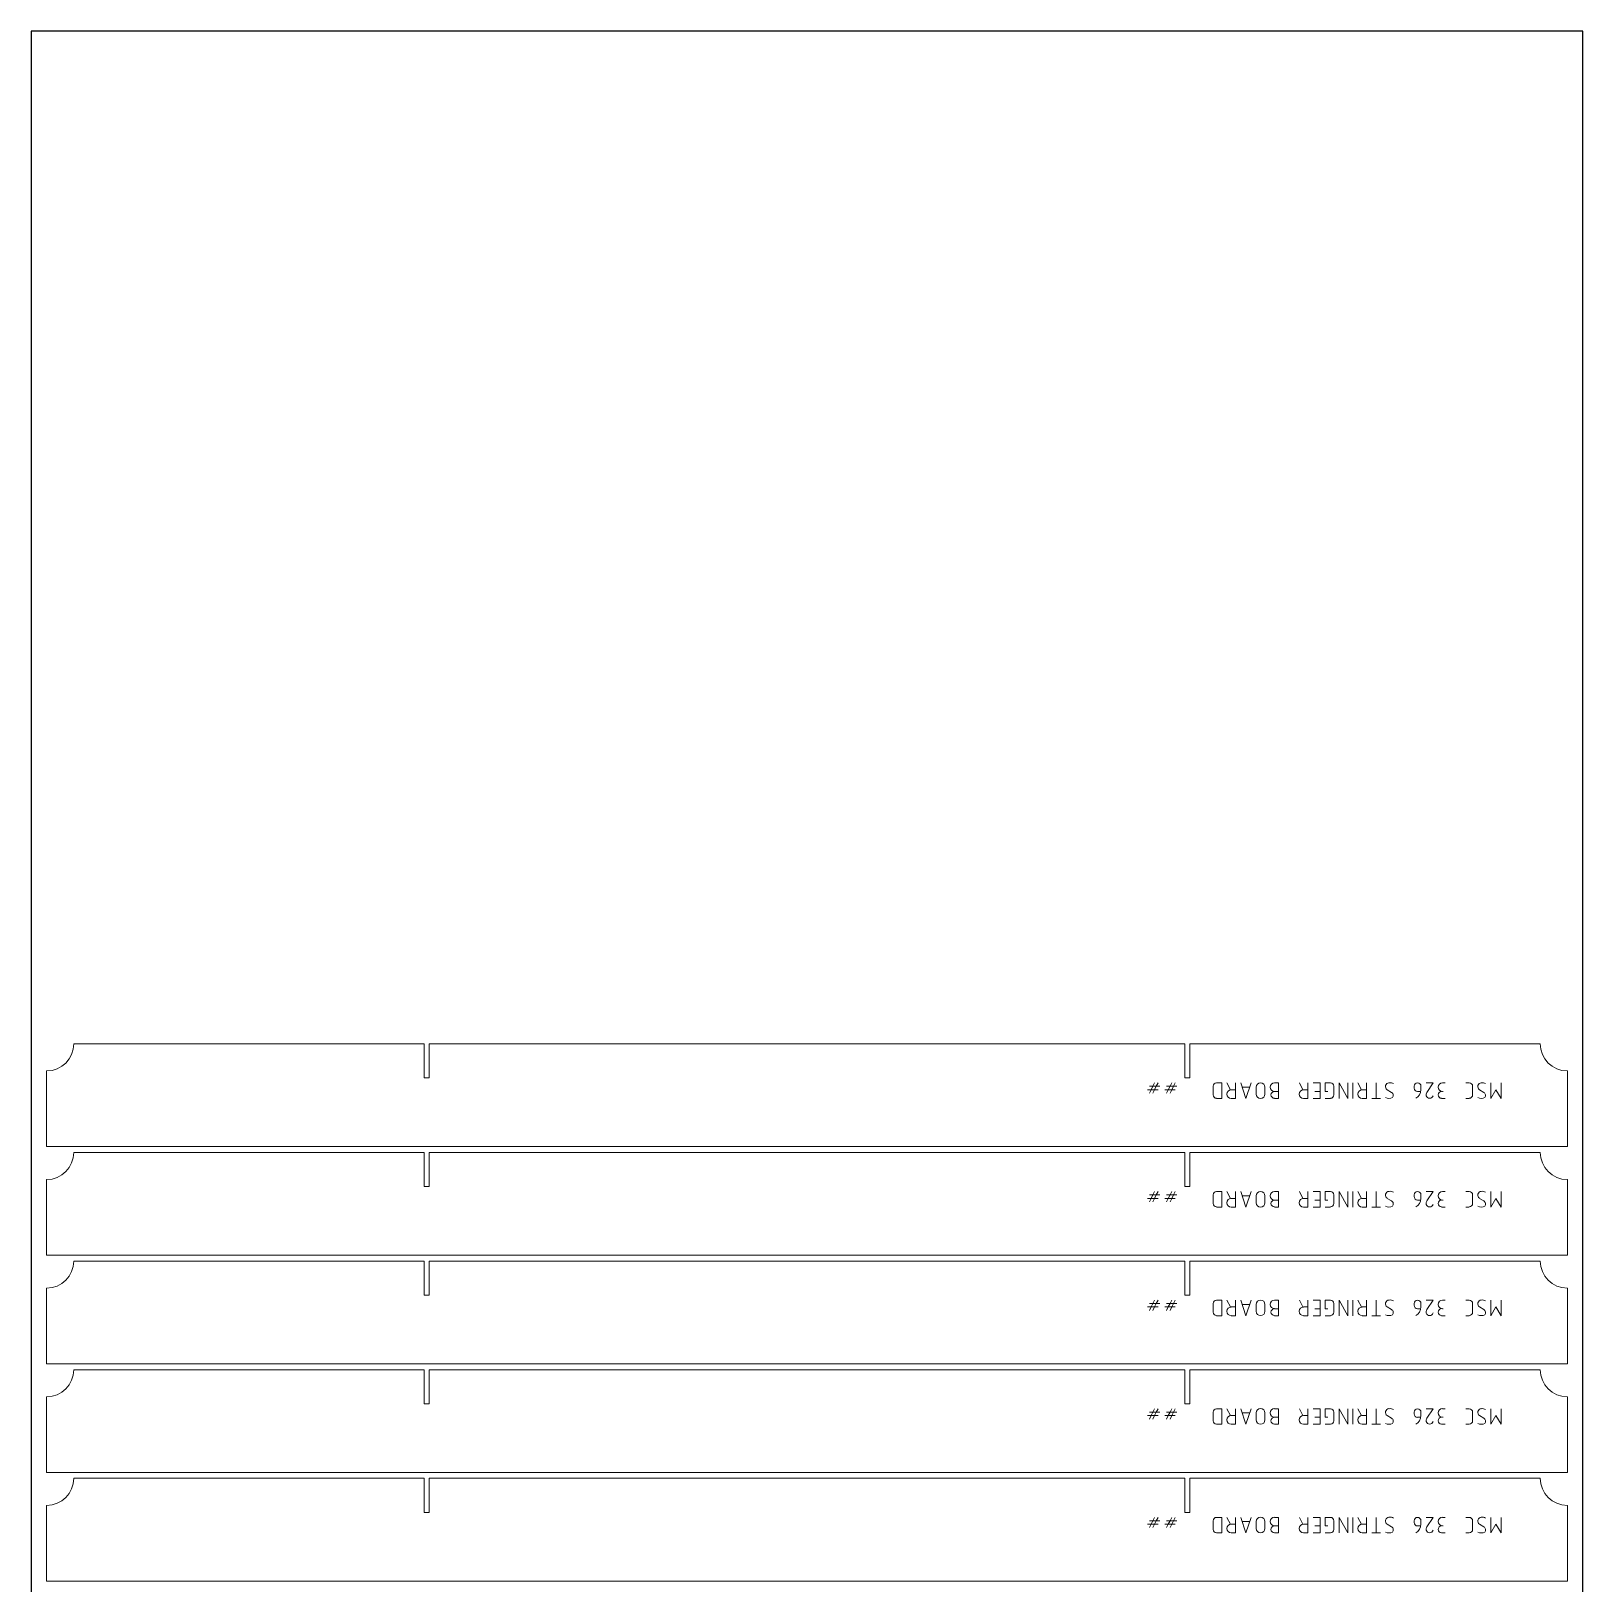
# Model space of a CAD drawing. Header units: inches. Extents: x 142 to 14402, y 211 to 2711.
# Drawn here: x 13402 to 14402, y 1211 to 2211 of the extents above; entities that cross this region are included whole.
import ezdxf

# ---------------------------------------------------------------- set-up
doc = ezdxf.new("R2010")
doc.units = ezdxf.units.IN
doc.header["$MEASUREMENT"] = 0
doc.layers.add('IV_MARK_SURFACE', color=2, linetype='Continuous', lineweight=5)
doc.layers.add('IV_OUTER_PROFILE', color=7, linetype='Continuous', lineweight=5)

msp = doc.modelspace()

# ---------------------------------------------------------------- linework, layer by layer
msp.add_lwpolyline([(13401.7, 211.4), (14401.7, 211.4), (14401.7, 2211.4), (13401.7, 2211.4)], close=True)
at = {"layer": 'IV_MARK_SURFACE'}
for p, q in [((14122.3, 1531.4), (14124.5, 1531.4)), ((14123.4, 1529.2), (14124.5, 1531.4)), ((14124.5, 1531.4), (14125.6, 1533.6)), ((14124.5, 1531.4), (14126.7, 1531.4)), ((14126.7, 1531.4), (14125.6, 1529.2)), ((14127.9, 1533.6), (14126.7, 1531.4)), ((14126.7, 1531.4), (14129, 1531.4)), ((14133.4, 1531.4), (14135.6, 1531.4)), ((14134.5, 1529.2), (14135.6, 1531.4)), ((14135.6, 1531.4), (14136.7, 1533.6)), ((14135.6, 1531.4), (14137.9, 1531.4)), ((14137.9, 1531.4), (14136.7, 1529.2)), ((14139, 1533.6), (14137.9, 1531.4)), ((14137.9, 1531.4), (14140.1, 1531.4)), ((14163.4, 1531.4), (14163.4, 1525.9)), ((14169, 1533.6), (14165.6, 1533.6)), ((14169, 1523.6), (14169, 1533.6)), ((14174.5, 1529.2), (14172.3, 1533.6)), ((14177.9, 1533.6), (14177.9, 1529.2)), ((14181.2, 1533.6), (14184.5, 1523.6)), ((14184.5, 1523.6), (14187.9, 1533.6)), ((14202.9, 1533.6), (14205.6, 1533.6)), ((14205.6, 1533.6), (14205.6, 1528.1)), ((14221.2, 1529.2), (14219, 1533.6)), ((14224.5, 1533.6), (14224.5, 1529.2)), ((14227.9, 1533.6), (14232.3, 1533.6)), ((14232.3, 1533.6), (14232.3, 1528.1)), ((14239, 1533.6), (14235.6, 1533.6)), ((14235.6, 1533.6), (14235.6, 1528.1)), ((14241.2, 1525.9), (14241.2, 1531.4)), ((14250.1, 1523.6), (14244.5, 1533.6)), ((14244.5, 1533.6), (14244.5, 1523.6)), ((14250.1, 1533.6), (14250.1, 1523.6)), ((14253.4, 1533.6), (14253.4, 1523.6)), ((14259, 1529.2), (14256.7, 1533.6)), ((14262.3, 1533.6), (14262.3, 1529.2)), ((14268.4, 1533.6), (14268.4, 1523.6)), ((14292.9, 1531.4), (14292.9, 1530.3)), ((14297.3, 1529.2), (14297.3, 1531.4)), ((14300.6, 1533.6), (14305.1, 1533.6)), ((14305.1, 1533.6), (14301.2, 1527.5)), ((14312.9, 1533.6), (14311.2, 1533.6)), ((14326.2, 1533.6), (14328.4, 1533.6)), ((14330.6, 1531.4), (14330.6, 1525.9)), ((14342.3, 1523.6), (14342.3, 1533.6)), ((14349, 1533.6), (14349, 1523.6)), ((14123.4, 1529.2), (14121.2, 1529.2)), ((14122.3, 1527), (14123.4, 1529.2)), ((14125.6, 1529.2), (14123.4, 1529.2)), ((14125.6, 1529.2), (14124.5, 1527)), ((14127.9, 1529.2), (14125.6, 1529.2)), ((14134.5, 1529.2), (14132.3, 1529.2)), ((14133.4, 1527), (14134.5, 1529.2)), ((14136.7, 1529.2), (14134.5, 1529.2)), ((14136.7, 1529.2), (14135.6, 1527)), ((14139, 1529.2), (14136.7, 1529.2)), ((14165.6, 1523.6), (14169, 1523.6)), ((14175.1, 1529.2), (14177.9, 1529.2)), ((14177.9, 1523.6), (14175.1, 1523.6)), ((14177.9, 1529.2), (14177.9, 1523.6)), ((14186.7, 1530.9), (14182.3, 1530.9)), ((14191.2, 1530.9), (14191.2, 1526.4)), ((14196.7, 1526.4), (14196.7, 1530.9)), ((14202.9, 1528.1), (14205.6, 1528.1)), ((14205.6, 1523.6), (14202.9, 1523.6)), ((14205.6, 1528.1), (14205.6, 1523.6)), ((14221.7, 1529.2), (14224.5, 1529.2)), ((14224.5, 1523.6), (14221.7, 1523.6)), ((14224.5, 1529.2), (14224.5, 1523.6)), ((14232.3, 1523.6), (14227.9, 1523.6)), ((14232.3, 1528.1), (14229, 1528.1)), ((14232.3, 1528.1), (14232.3, 1523.6)), ((14235.6, 1528.1), (14237.3, 1528.1)), ((14235.6, 1523.6), (14239, 1523.6)), ((14259.5, 1529.2), (14262.3, 1529.2)), ((14262.3, 1523.6), (14259.5, 1523.6)), ((14262.3, 1529.2), (14262.3, 1523.6)), ((14268.4, 1523.6), (14265.6, 1523.6)), ((14271.2, 1523.6), (14268.4, 1523.6)), ((14275.6, 1529.2), (14278.4, 1527.5)), ((14295.1, 1528.1), (14296.7, 1528.1)), ((14310.6, 1523.6), (14312.9, 1523.6)), ((14311.2, 1528.1), (14311.7, 1528.1)), ((14328.4, 1523.6), (14326.2, 1523.6)), ((14335.1, 1529.2), (14337.9, 1527.5)), ((14345.6, 1529.2), (14342.3, 1523.6)), ((14349, 1523.6), (14345.6, 1529.2)), ((14122.3, 1461.4), (14124.5, 1461.4)), ((14123.4, 1459.2), (14124.5, 1461.4)), ((14124.5, 1461.4), (14125.6, 1463.6)), ((14124.5, 1461.4), (14126.7, 1461.4)), ((14126.7, 1461.4), (14125.6, 1459.2)), ((14127.9, 1463.6), (14126.7, 1461.4)), ((14126.7, 1461.4), (14129, 1461.4)), ((14133.4, 1461.4), (14135.6, 1461.4)), ((14134.5, 1459.2), (14135.6, 1461.4)), ((14135.6, 1461.4), (14136.7, 1463.6)), ((14135.6, 1461.4), (14137.9, 1461.4)), ((14137.9, 1461.4), (14136.7, 1459.2)), ((14139, 1463.6), (14137.9, 1461.4)), ((14137.9, 1461.4), (14140.1, 1461.4)), ((14163.4, 1461.4), (14163.4, 1455.9)), ((14169, 1463.6), (14165.6, 1463.6)), ((14169, 1453.6), (14169, 1463.6)), ((14174.5, 1459.2), (14172.3, 1463.6)), ((14177.9, 1463.6), (14177.9, 1459.2)), ((14181.2, 1463.6), (14184.5, 1453.6)), ((14184.5, 1453.6), (14187.9, 1463.6)), ((14202.9, 1463.6), (14205.6, 1463.6)), ((14205.6, 1463.6), (14205.6, 1458.1)), ((14221.2, 1459.2), (14219, 1463.6)), ((14224.5, 1463.6), (14224.5, 1459.2)), ((14227.9, 1463.6), (14232.3, 1463.6)), ((14232.3, 1463.6), (14232.3, 1458.1)), ((14239, 1463.6), (14235.6, 1463.6)), ((14235.6, 1463.6), (14235.6, 1458.1)), ((14241.2, 1455.9), (14241.2, 1461.4)), ((14250.1, 1453.6), (14244.5, 1463.6)), ((14244.5, 1463.6), (14244.5, 1453.6)), ((14250.1, 1463.6), (14250.1, 1453.6)), ((14253.4, 1463.6), (14253.4, 1453.6)), ((14259, 1459.2), (14256.7, 1463.6)), ((14262.3, 1463.6), (14262.3, 1459.2)), ((14268.4, 1463.6), (14268.4, 1453.6)), ((14292.9, 1461.4), (14292.9, 1460.3)), ((14297.3, 1459.2), (14297.3, 1461.4)), ((14300.6, 1463.6), (14305.1, 1463.6)), ((14305.1, 1463.6), (14301.2, 1457.5)), ((14312.9, 1463.6), (14311.2, 1463.6)), ((14326.2, 1463.6), (14328.4, 1463.6)), ((14330.6, 1461.4), (14330.6, 1455.9)), ((14342.3, 1453.6), (14342.3, 1463.6)), ((14349, 1463.6), (14349, 1453.6)), ((14123.4, 1459.2), (14121.2, 1459.2)), ((14122.3, 1457), (14123.4, 1459.2)), ((14125.6, 1459.2), (14123.4, 1459.2)), ((14125.6, 1459.2), (14124.5, 1457)), ((14127.9, 1459.2), (14125.6, 1459.2)), ((14134.5, 1459.2), (14132.3, 1459.2)), ((14133.4, 1457), (14134.5, 1459.2)), ((14136.7, 1459.2), (14134.5, 1459.2)), ((14136.7, 1459.2), (14135.6, 1457)), ((14139, 1459.2), (14136.7, 1459.2)), ((14165.6, 1453.6), (14169, 1453.6)), ((14175.1, 1459.2), (14177.9, 1459.2)), ((14177.9, 1453.6), (14175.1, 1453.6)), ((14177.9, 1459.2), (14177.9, 1453.6)), ((14186.7, 1460.9), (14182.3, 1460.9)), ((14191.2, 1460.9), (14191.2, 1456.4)), ((14196.7, 1456.4), (14196.7, 1460.9)), ((14202.9, 1458.1), (14205.6, 1458.1)), ((14205.6, 1453.6), (14202.9, 1453.6)), ((14205.6, 1458.1), (14205.6, 1453.6)), ((14221.7, 1459.2), (14224.5, 1459.2)), ((14224.5, 1453.6), (14221.7, 1453.6)), ((14224.5, 1459.2), (14224.5, 1453.6)), ((14232.3, 1453.6), (14227.9, 1453.6)), ((14232.3, 1458.1), (14229, 1458.1)), ((14232.3, 1458.1), (14232.3, 1453.6)), ((14235.6, 1458.1), (14237.3, 1458.1)), ((14235.6, 1453.6), (14239, 1453.6)), ((14259.5, 1459.2), (14262.3, 1459.2)), ((14262.3, 1453.6), (14259.5, 1453.6)), ((14262.3, 1459.2), (14262.3, 1453.6)), ((14268.4, 1453.6), (14265.6, 1453.6)), ((14271.2, 1453.6), (14268.4, 1453.6)), ((14275.6, 1459.2), (14278.4, 1457.5)), ((14295.1, 1458.1), (14296.7, 1458.1)), ((14310.6, 1453.6), (14312.9, 1453.6)), ((14311.2, 1458.1), (14311.7, 1458.1)), ((14328.4, 1453.6), (14326.2, 1453.6)), ((14335.1, 1459.2), (14337.9, 1457.5)), ((14345.6, 1459.2), (14342.3, 1453.6)), ((14349, 1453.6), (14345.6, 1459.2)), ((14122.3, 1391.4), (14124.5, 1391.4)), ((14123.4, 1389.2), (14124.5, 1391.4)), ((14124.5, 1391.4), (14125.6, 1393.6)), ((14124.5, 1391.4), (14126.7, 1391.4)), ((14126.7, 1391.4), (14125.6, 1389.2)), ((14127.9, 1393.6), (14126.7, 1391.4)), ((14126.7, 1391.4), (14129, 1391.4)), ((14133.4, 1391.4), (14135.6, 1391.4)), ((14134.5, 1389.2), (14135.6, 1391.4)), ((14135.6, 1391.4), (14136.7, 1393.6)), ((14135.6, 1391.4), (14137.9, 1391.4)), ((14137.9, 1391.4), (14136.7, 1389.2)), ((14139, 1393.6), (14137.9, 1391.4)), ((14137.9, 1391.4), (14140.1, 1391.4)), ((14163.4, 1391.4), (14163.4, 1385.9)), ((14169, 1393.6), (14165.6, 1393.6)), ((14169, 1383.6), (14169, 1393.6)), ((14174.5, 1389.2), (14172.3, 1393.6)), ((14177.9, 1393.6), (14177.9, 1389.2)), ((14181.2, 1393.6), (14184.5, 1383.6)), ((14184.5, 1383.6), (14187.9, 1393.6)), ((14202.9, 1393.6), (14205.6, 1393.6)), ((14205.6, 1393.6), (14205.6, 1388.1)), ((14221.2, 1389.2), (14219, 1393.6)), ((14224.5, 1393.6), (14224.5, 1389.2)), ((14227.9, 1393.6), (14232.3, 1393.6)), ((14232.3, 1393.6), (14232.3, 1388.1)), ((14239, 1393.6), (14235.6, 1393.6)), ((14235.6, 1393.6), (14235.6, 1388.1)), ((14241.2, 1385.9), (14241.2, 1391.4)), ((14250.1, 1383.6), (14244.5, 1393.6)), ((14244.5, 1393.6), (14244.5, 1383.6)), ((14250.1, 1393.6), (14250.1, 1383.6)), ((14253.4, 1393.6), (14253.4, 1383.6)), ((14259, 1389.2), (14256.7, 1393.6)), ((14262.3, 1393.6), (14262.3, 1389.2)), ((14268.4, 1393.6), (14268.4, 1383.6)), ((14292.9, 1391.4), (14292.9, 1390.3)), ((14297.3, 1389.2), (14297.3, 1391.4)), ((14300.6, 1393.6), (14305.1, 1393.6)), ((14305.1, 1393.6), (14301.2, 1387.5)), ((14312.9, 1393.6), (14311.2, 1393.6)), ((14326.2, 1393.6), (14328.4, 1393.6)), ((14330.6, 1391.4), (14330.6, 1385.9)), ((14342.3, 1383.6), (14342.3, 1393.6)), ((14349, 1393.6), (14349, 1383.6)), ((14123.4, 1389.2), (14121.2, 1389.2)), ((14122.3, 1387), (14123.4, 1389.2)), ((14125.6, 1389.2), (14123.4, 1389.2)), ((14125.6, 1389.2), (14124.5, 1387)), ((14127.9, 1389.2), (14125.6, 1389.2)), ((14134.5, 1389.2), (14132.3, 1389.2)), ((14133.4, 1387), (14134.5, 1389.2)), ((14136.7, 1389.2), (14134.5, 1389.2)), ((14136.7, 1389.2), (14135.6, 1387)), ((14139, 1389.2), (14136.7, 1389.2)), ((14165.6, 1383.6), (14169, 1383.6)), ((14175.1, 1389.2), (14177.9, 1389.2)), ((14177.9, 1383.6), (14175.1, 1383.6)), ((14177.9, 1389.2), (14177.9, 1383.6)), ((14186.7, 1390.9), (14182.3, 1390.9)), ((14191.2, 1390.9), (14191.2, 1386.4)), ((14196.7, 1386.4), (14196.7, 1390.9)), ((14202.9, 1388.1), (14205.6, 1388.1)), ((14205.6, 1383.6), (14202.9, 1383.6)), ((14205.6, 1388.1), (14205.6, 1383.6)), ((14221.7, 1389.2), (14224.5, 1389.2)), ((14224.5, 1383.6), (14221.7, 1383.6)), ((14224.5, 1389.2), (14224.5, 1383.6)), ((14232.3, 1383.6), (14227.9, 1383.6)), ((14232.3, 1388.1), (14229, 1388.1)), ((14232.3, 1388.1), (14232.3, 1383.6)), ((14235.6, 1388.1), (14237.3, 1388.1)), ((14235.6, 1383.6), (14239, 1383.6)), ((14259.5, 1389.2), (14262.3, 1389.2)), ((14262.3, 1383.6), (14259.5, 1383.6)), ((14262.3, 1389.2), (14262.3, 1383.6)), ((14268.4, 1383.6), (14265.6, 1383.6)), ((14271.2, 1383.6), (14268.4, 1383.6)), ((14275.6, 1389.2), (14278.4, 1387.5)), ((14295.1, 1388.1), (14296.7, 1388.1)), ((14310.6, 1383.6), (14312.9, 1383.6)), ((14311.2, 1388.1), (14311.7, 1388.1)), ((14328.4, 1383.6), (14326.2, 1383.6)), ((14335.1, 1389.2), (14337.9, 1387.5)), ((14345.6, 1389.2), (14342.3, 1383.6)), ((14349, 1383.6), (14345.6, 1389.2)), ((14122.3, 1321.4), (14124.5, 1321.4)), ((14123.4, 1319.2), (14124.5, 1321.4)), ((14124.5, 1321.4), (14125.6, 1323.6)), ((14124.5, 1321.4), (14126.7, 1321.4)), ((14126.7, 1321.4), (14125.6, 1319.2)), ((14127.9, 1323.6), (14126.7, 1321.4)), ((14126.7, 1321.4), (14129, 1321.4)), ((14133.4, 1321.4), (14135.6, 1321.4)), ((14134.5, 1319.2), (14135.6, 1321.4)), ((14135.6, 1321.4), (14136.7, 1323.6)), ((14135.6, 1321.4), (14137.9, 1321.4)), ((14137.9, 1321.4), (14136.7, 1319.2)), ((14139, 1323.6), (14137.9, 1321.4)), ((14137.9, 1321.4), (14140.1, 1321.4)), ((14163.4, 1321.4), (14163.4, 1315.9)), ((14169, 1323.6), (14165.6, 1323.6)), ((14169, 1313.6), (14169, 1323.6)), ((14174.5, 1319.2), (14172.3, 1323.6)), ((14177.9, 1323.6), (14177.9, 1319.2)), ((14181.2, 1323.6), (14184.5, 1313.6)), ((14184.5, 1313.6), (14187.9, 1323.6)), ((14202.9, 1323.6), (14205.6, 1323.6)), ((14205.6, 1323.6), (14205.6, 1318.1)), ((14221.2, 1319.2), (14219, 1323.6)), ((14224.5, 1323.6), (14224.5, 1319.2)), ((14227.9, 1323.6), (14232.3, 1323.6)), ((14232.3, 1323.6), (14232.3, 1318.1)), ((14239, 1323.6), (14235.6, 1323.6)), ((14235.6, 1323.6), (14235.6, 1318.1)), ((14241.2, 1315.9), (14241.2, 1321.4)), ((14250.1, 1313.6), (14244.5, 1323.6)), ((14244.5, 1323.6), (14244.5, 1313.6)), ((14250.1, 1323.6), (14250.1, 1313.6)), ((14253.4, 1323.6), (14253.4, 1313.6)), ((14259, 1319.2), (14256.7, 1323.6)), ((14262.3, 1323.6), (14262.3, 1319.2)), ((14268.4, 1323.6), (14268.4, 1313.6)), ((14292.9, 1321.4), (14292.9, 1320.3)), ((14297.3, 1319.2), (14297.3, 1321.4)), ((14300.6, 1323.6), (14305.1, 1323.6)), ((14305.1, 1323.6), (14301.2, 1317.5)), ((14312.9, 1323.6), (14311.2, 1323.6)), ((14326.2, 1323.6), (14328.4, 1323.6)), ((14330.6, 1321.4), (14330.6, 1315.9)), ((14342.3, 1313.6), (14342.3, 1323.6)), ((14349, 1323.6), (14349, 1313.6)), ((14123.4, 1319.2), (14121.2, 1319.2)), ((14122.3, 1317), (14123.4, 1319.2)), ((14125.6, 1319.2), (14123.4, 1319.2)), ((14125.6, 1319.2), (14124.5, 1317)), ((14127.9, 1319.2), (14125.6, 1319.2)), ((14134.5, 1319.2), (14132.3, 1319.2)), ((14133.4, 1317), (14134.5, 1319.2)), ((14136.7, 1319.2), (14134.5, 1319.2)), ((14136.7, 1319.2), (14135.6, 1317)), ((14139, 1319.2), (14136.7, 1319.2)), ((14165.6, 1313.6), (14169, 1313.6)), ((14175.1, 1319.2), (14177.9, 1319.2)), ((14177.9, 1313.6), (14175.1, 1313.6)), ((14177.9, 1319.2), (14177.9, 1313.6)), ((14186.7, 1320.9), (14182.3, 1320.9)), ((14191.2, 1320.9), (14191.2, 1316.4)), ((14196.7, 1316.4), (14196.7, 1320.9)), ((14202.9, 1318.1), (14205.6, 1318.1)), ((14205.6, 1313.6), (14202.9, 1313.6)), ((14205.6, 1318.1), (14205.6, 1313.6)), ((14221.7, 1319.2), (14224.5, 1319.2)), ((14224.5, 1313.6), (14221.7, 1313.6)), ((14224.5, 1319.2), (14224.5, 1313.6)), ((14232.3, 1313.6), (14227.9, 1313.6)), ((14232.3, 1318.1), (14229, 1318.1)), ((14232.3, 1318.1), (14232.3, 1313.6)), ((14235.6, 1318.1), (14237.3, 1318.1)), ((14235.6, 1313.6), (14239, 1313.6)), ((14259.5, 1319.2), (14262.3, 1319.2)), ((14262.3, 1313.6), (14259.5, 1313.6)), ((14262.3, 1319.2), (14262.3, 1313.6)), ((14268.4, 1313.6), (14265.6, 1313.6)), ((14271.2, 1313.6), (14268.4, 1313.6)), ((14275.6, 1319.2), (14278.4, 1317.5)), ((14295.1, 1318.1), (14296.7, 1318.1)), ((14310.6, 1313.6), (14312.9, 1313.6)), ((14311.2, 1318.1), (14311.7, 1318.1)), ((14328.4, 1313.6), (14326.2, 1313.6)), ((14335.1, 1319.2), (14337.9, 1317.5)), ((14345.6, 1319.2), (14342.3, 1313.6)), ((14349, 1313.6), (14345.6, 1319.2)), ((14122.3, 1251.4), (14124.5, 1251.4)), ((14123.4, 1249.2), (14124.5, 1251.4)), ((14124.5, 1251.4), (14125.6, 1253.6)), ((14124.5, 1251.4), (14126.7, 1251.4)), ((14126.7, 1251.4), (14125.6, 1249.2)), ((14127.9, 1253.6), (14126.7, 1251.4)), ((14126.7, 1251.4), (14129, 1251.4)), ((14133.4, 1251.4), (14135.6, 1251.4)), ((14134.5, 1249.2), (14135.6, 1251.4)), ((14135.6, 1251.4), (14136.7, 1253.6)), ((14135.6, 1251.4), (14137.9, 1251.4)), ((14137.9, 1251.4), (14136.7, 1249.2)), ((14139, 1253.6), (14137.9, 1251.4)), ((14137.9, 1251.4), (14140.1, 1251.4)), ((14163.4, 1251.4), (14163.4, 1245.9)), ((14169, 1253.6), (14165.6, 1253.6)), ((14169, 1243.6), (14169, 1253.6)), ((14174.5, 1249.2), (14172.3, 1253.6)), ((14177.9, 1253.6), (14177.9, 1249.2)), ((14181.2, 1253.6), (14184.5, 1243.6)), ((14184.5, 1243.6), (14187.9, 1253.6)), ((14202.9, 1253.6), (14205.6, 1253.6)), ((14205.6, 1253.6), (14205.6, 1248.1)), ((14221.2, 1249.2), (14219, 1253.6)), ((14224.5, 1253.6), (14224.5, 1249.2)), ((14227.9, 1253.6), (14232.3, 1253.6)), ((14232.3, 1253.6), (14232.3, 1248.1)), ((14239, 1253.6), (14235.6, 1253.6)), ((14235.6, 1253.6), (14235.6, 1248.1)), ((14241.2, 1245.9), (14241.2, 1251.4)), ((14250.1, 1243.6), (14244.5, 1253.6)), ((14244.5, 1253.6), (14244.5, 1243.6)), ((14250.1, 1253.6), (14250.1, 1243.6)), ((14253.4, 1253.6), (14253.4, 1243.6)), ((14259, 1249.2), (14256.7, 1253.6)), ((14262.3, 1253.6), (14262.3, 1249.2)), ((14268.4, 1253.6), (14268.4, 1243.6)), ((14292.9, 1251.4), (14292.9, 1250.3)), ((14297.3, 1249.2), (14297.3, 1251.4)), ((14300.6, 1253.6), (14305.1, 1253.6)), ((14305.1, 1253.6), (14301.2, 1247.5)), ((14312.9, 1253.6), (14311.2, 1253.6)), ((14326.2, 1253.6), (14328.4, 1253.6)), ((14330.6, 1251.4), (14330.6, 1245.9)), ((14342.3, 1243.6), (14342.3, 1253.6)), ((14349, 1253.6), (14349, 1243.6)), ((14123.4, 1249.2), (14121.2, 1249.2)), ((14122.3, 1247), (14123.4, 1249.2)), ((14125.6, 1249.2), (14123.4, 1249.2)), ((14125.6, 1249.2), (14124.5, 1247)), ((14127.9, 1249.2), (14125.6, 1249.2)), ((14134.5, 1249.2), (14132.3, 1249.2)), ((14133.4, 1247), (14134.5, 1249.2)), ((14136.7, 1249.2), (14134.5, 1249.2)), ((14136.7, 1249.2), (14135.6, 1247)), ((14139, 1249.2), (14136.7, 1249.2)), ((14165.6, 1243.6), (14169, 1243.6)), ((14175.1, 1249.2), (14177.9, 1249.2)), ((14177.9, 1243.6), (14175.1, 1243.6)), ((14177.9, 1249.2), (14177.9, 1243.6)), ((14186.7, 1250.9), (14182.3, 1250.9)), ((14191.2, 1250.9), (14191.2, 1246.4)), ((14196.7, 1246.4), (14196.7, 1250.9)), ((14202.9, 1248.1), (14205.6, 1248.1)), ((14205.6, 1243.6), (14202.9, 1243.6)), ((14205.6, 1248.1), (14205.6, 1243.6)), ((14221.7, 1249.2), (14224.5, 1249.2)), ((14224.5, 1243.6), (14221.7, 1243.6)), ((14224.5, 1249.2), (14224.5, 1243.6)), ((14232.3, 1243.6), (14227.9, 1243.6)), ((14232.3, 1248.1), (14229, 1248.1)), ((14232.3, 1248.1), (14232.3, 1243.6)), ((14235.6, 1248.1), (14237.3, 1248.1)), ((14235.6, 1243.6), (14239, 1243.6)), ((14259.5, 1249.2), (14262.3, 1249.2)), ((14262.3, 1243.6), (14259.5, 1243.6)), ((14262.3, 1249.2), (14262.3, 1243.6)), ((14268.4, 1243.6), (14265.6, 1243.6)), ((14271.2, 1243.6), (14268.4, 1243.6)), ((14275.6, 1249.2), (14278.4, 1247.5)), ((14295.1, 1248.1), (14296.7, 1248.1)), ((14310.6, 1243.6), (14312.9, 1243.6)), ((14311.2, 1248.1), (14311.7, 1248.1)), ((14328.4, 1243.6), (14326.2, 1243.6)), ((14335.1, 1249.2), (14337.9, 1247.5)), ((14345.6, 1249.2), (14342.3, 1243.6)), ((14349, 1243.6), (14345.6, 1249.2))]:
    msp.add_line(p, q, dxfattribs=at)
for centre, radius, start, end in [((14165.6, 1531.4), 2.22, 90, 180), ((14194, 1530.9), 2.78, 0, 180), ((14202.9, 1530.9), 2.78, 90, 270), ((14239, 1531.4), 2.22, 0, 90), ((14276.8, 1531.3), 2.39, 92.3685, 239.559), ((14277.5, 1530), 3.74, 56.4174, 100.9627), ((14295.1, 1531.4), 2.22, 0, 180), ((14311.2, 1530.9), 2.78, 90, 270), ((14328.4, 1531.4), 2.22, 0, 90), ((14336.3, 1531.3), 2.39, 92.3685, 239.559), ((14336.9, 1530), 3.74, 56.4174, 100.9627), ((14165.6, 1525.9), 2.22, 180, 270), ((14175.1, 1526.4), 2.78, 90, 270), ((14194, 1526.4), 2.78, 180, 0), ((14202.9, 1525.9), 2.22, 90, 270), ((14221.7, 1526.4), 2.78, 90, 270), ((14239, 1525.9), 2.22, 270, 0), ((14259.5, 1526.4), 2.78, 90, 270), ((14276.7, 1528.3), 4.69, 241.7153, 298.2847), ((14277.3, 1525.6), 2.21, 319.6263, 59.2984), ((14295.1, 1530.3), 2.22, 180, 270), ((14291.5, 1528.9), 5.77, 294.8942, 3.1783), ((14303.6, 1525.7), 3.02, 143.6911, 188.2364), ((14302.9, 1526), 2.32, 196.4047, 343.5953), ((14310.6, 1525.9), 2.22, 90, 270), ((14328.4, 1525.9), 2.22, 270, 0), ((14336.2, 1528.3), 4.69, 241.7153, 298.2847), ((14336.7, 1525.6), 2.21, 319.6263, 59.2984), ((14165.6, 1461.4), 2.22, 90, 180), ((14194, 1460.9), 2.78, 0, 180), ((14202.9, 1460.9), 2.78, 90, 270), ((14239, 1461.4), 2.22, 0, 90), ((14276.8, 1461.3), 2.39, 92.3685, 239.559), ((14277.5, 1460), 3.74, 56.4174, 100.9627), ((14295.1, 1461.4), 2.22, 0, 180), ((14311.2, 1460.9), 2.78, 90, 270), ((14328.4, 1461.4), 2.22, 0, 90), ((14336.3, 1461.3), 2.39, 92.3685, 239.559), ((14336.9, 1460), 3.74, 56.4174, 100.9627), ((14165.6, 1455.9), 2.22, 180, 270), ((14175.1, 1456.4), 2.78, 90, 270), ((14194, 1456.4), 2.78, 180, 0), ((14202.9, 1455.9), 2.22, 90, 270), ((14221.7, 1456.4), 2.78, 90, 270), ((14239, 1455.9), 2.22, 270, 0), ((14259.5, 1456.4), 2.78, 90, 270), ((14276.7, 1458.3), 4.69, 241.7153, 298.2847), ((14277.3, 1455.6), 2.21, 319.6263, 59.2984), ((14295.1, 1460.3), 2.22, 180, 270), ((14291.5, 1458.9), 5.77, 294.8942, 3.1783), ((14303.6, 1455.7), 3.02, 143.6911, 188.2364), ((14302.9, 1456), 2.32, 196.4047, 343.5953), ((14310.6, 1455.9), 2.22, 90, 270), ((14328.4, 1455.9), 2.22, 270, 0), ((14336.2, 1458.3), 4.69, 241.7153, 298.2847), ((14336.7, 1455.6), 2.21, 319.6263, 59.2984), ((14165.6, 1391.4), 2.22, 90, 180), ((14194, 1390.9), 2.78, 0, 180), ((14202.9, 1390.9), 2.78, 90, 270), ((14239, 1391.4), 2.22, 0, 90), ((14276.8, 1391.3), 2.39, 92.3685, 239.559), ((14277.5, 1390), 3.74, 56.4174, 100.9627), ((14295.1, 1391.4), 2.22, 0, 180), ((14311.2, 1390.9), 2.78, 90, 270), ((14328.4, 1391.4), 2.22, 0, 90), ((14336.3, 1391.3), 2.39, 92.3685, 239.559), ((14336.9, 1390), 3.74, 56.4174, 100.9627), ((14165.6, 1385.9), 2.22, 180, 270), ((14175.1, 1386.4), 2.78, 90, 270), ((14194, 1386.4), 2.78, 180, 0), ((14202.9, 1385.9), 2.22, 90, 270), ((14221.7, 1386.4), 2.78, 90, 270), ((14239, 1385.9), 2.22, 270, 0), ((14259.5, 1386.4), 2.78, 90, 270), ((14276.7, 1388.3), 4.69, 241.7153, 298.2847), ((14277.3, 1385.6), 2.21, 319.6263, 59.2984), ((14295.1, 1390.3), 2.22, 180, 270), ((14291.5, 1388.9), 5.77, 294.8942, 3.1783), ((14303.6, 1385.7), 3.02, 143.6911, 188.2364), ((14302.9, 1386), 2.32, 196.4047, 343.5953), ((14310.6, 1385.9), 2.22, 90, 270), ((14328.4, 1385.9), 2.22, 270, 0), ((14336.2, 1388.3), 4.69, 241.7153, 298.2847), ((14336.7, 1385.6), 2.21, 319.6263, 59.2984), ((14165.6, 1321.4), 2.22, 90, 180), ((14194, 1320.9), 2.78, 0, 180), ((14202.9, 1320.9), 2.78, 90, 270), ((14239, 1321.4), 2.22, 0, 90), ((14276.8, 1321.3), 2.39, 92.3685, 239.559), ((14277.5, 1320), 3.74, 56.4174, 100.9627), ((14295.1, 1321.4), 2.22, 0, 180), ((14311.2, 1320.9), 2.78, 90, 270), ((14328.4, 1321.4), 2.22, 0, 90), ((14336.3, 1321.3), 2.39, 92.3685, 239.559), ((14336.9, 1320), 3.74, 56.4174, 100.9627), ((14165.6, 1315.9), 2.22, 180, 270), ((14175.1, 1316.4), 2.78, 90, 270), ((14194, 1316.4), 2.78, 180, 0), ((14202.9, 1315.9), 2.22, 90, 270), ((14221.7, 1316.4), 2.78, 90, 270), ((14239, 1315.9), 2.22, 270, 0), ((14259.5, 1316.4), 2.78, 90, 270), ((14276.7, 1318.3), 4.69, 241.7153, 298.2847), ((14277.3, 1315.6), 2.21, 319.6263, 59.2984), ((14295.1, 1320.3), 2.22, 180, 270), ((14291.5, 1318.9), 5.77, 294.8942, 3.1783), ((14303.6, 1315.7), 3.02, 143.6911, 188.2364), ((14302.9, 1316), 2.32, 196.4047, 343.5953), ((14310.6, 1315.9), 2.22, 90, 270), ((14328.4, 1315.9), 2.22, 270, 0), ((14336.2, 1318.3), 4.69, 241.7153, 298.2847), ((14336.7, 1315.6), 2.21, 319.6263, 59.2984), ((14165.6, 1251.4), 2.22, 90, 180), ((14194, 1250.9), 2.78, 0, 180), ((14202.9, 1250.9), 2.78, 90, 270), ((14239, 1251.4), 2.22, 0, 90), ((14276.8, 1251.3), 2.39, 92.3685, 239.559), ((14277.5, 1250), 3.74, 56.4174, 100.9627), ((14295.1, 1251.4), 2.22, 0, 180), ((14311.2, 1250.9), 2.78, 90, 270), ((14328.4, 1251.4), 2.22, 0, 90), ((14336.3, 1251.3), 2.39, 92.3685, 239.559), ((14336.9, 1250), 3.74, 56.4174, 100.9627), ((14165.6, 1245.9), 2.22, 180, 270), ((14175.1, 1246.4), 2.78, 90, 270), ((14194, 1246.4), 2.78, 180, 0), ((14202.9, 1245.9), 2.22, 90, 270), ((14221.7, 1246.4), 2.78, 90, 270), ((14239, 1245.9), 2.22, 270, 0), ((14259.5, 1246.4), 2.78, 90, 270), ((14276.7, 1248.3), 4.69, 241.7153, 298.2847), ((14277.3, 1245.6), 2.21, 319.6263, 59.2984), ((14295.1, 1250.3), 2.22, 180, 270), ((14291.5, 1248.9), 5.77, 294.8942, 3.1783), ((14303.6, 1245.7), 3.02, 143.6911, 188.2364), ((14302.9, 1246), 2.32, 196.4047, 343.5953), ((14310.6, 1245.9), 2.22, 90, 270), ((14328.4, 1245.9), 2.22, 270, 0), ((14336.2, 1248.3), 4.69, 241.7153, 298.2847), ((14336.7, 1245.6), 2.21, 319.6263, 59.2984)]:
    msp.add_arc(centre, radius, start, end, dxfattribs=at)
at = {"layer": 'IV_OUTER_PROFILE'}
for p, q in [((13429.2, 1558.8), (13655.1, 1558.8)), ((13655.1, 1536.8), (13655.1, 1558.8)), ((13658.3, 1558.8), (13658.3, 1536.8)), ((13658.3, 1558.8), (14145.1, 1558.8)), ((14145.1, 1536.8), (14145.1, 1558.8)), ((14148.3, 1558.8), (14148.3, 1536.8)), ((14148.3, 1558.8), (14374.2, 1558.8)), ((13411.7, 1541.3), (13411.7, 1492.6)), ((14391.7, 1541.3), (14391.7, 1492.6)), ((13658.3, 1536.8), (13655.1, 1536.8)), ((14148.3, 1536.8), (14145.1, 1536.8)), ((13411.7, 1492.6), (14391.7, 1492.6)), ((13429.2, 1488.8), (13655.1, 1488.8)), ((13655.1, 1466.8), (13655.1, 1488.8)), ((13658.3, 1488.8), (13658.3, 1466.8)), ((13658.3, 1488.8), (14145.1, 1488.8)), ((14145.1, 1466.8), (14145.1, 1488.8)), ((14148.3, 1488.8), (14148.3, 1466.8)), ((14148.3, 1488.8), (14374.2, 1488.8)), ((13411.7, 1471.3), (13411.7, 1422.6)), ((14391.7, 1471.3), (14391.7, 1422.6)), ((13658.3, 1466.8), (13655.1, 1466.8)), ((14148.3, 1466.8), (14145.1, 1466.8)), ((13411.7, 1422.6), (14391.7, 1422.6)), ((13429.2, 1418.8), (13655.1, 1418.8)), ((13655.1, 1396.8), (13655.1, 1418.8)), ((13658.3, 1418.8), (13658.3, 1396.8)), ((13658.3, 1418.8), (14145.1, 1418.8)), ((14145.1, 1396.8), (14145.1, 1418.8)), ((14148.3, 1418.8), (14148.3, 1396.8)), ((14148.3, 1418.8), (14374.2, 1418.8)), ((13411.7, 1401.3), (13411.7, 1352.6)), ((14391.7, 1401.3), (14391.7, 1352.6)), ((13658.3, 1396.8), (13655.1, 1396.8)), ((14148.3, 1396.8), (14145.1, 1396.8)), ((13411.7, 1352.6), (14391.7, 1352.6)), ((13429.2, 1348.8), (13655.1, 1348.8)), ((13655.1, 1326.8), (13655.1, 1348.8)), ((13658.3, 1348.8), (13658.3, 1326.8)), ((13658.3, 1348.8), (14145.1, 1348.8)), ((14145.1, 1326.8), (14145.1, 1348.8)), ((14148.3, 1348.8), (14148.3, 1326.8)), ((14148.3, 1348.8), (14374.2, 1348.8)), ((13411.7, 1331.3), (13411.7, 1282.6)), ((14391.7, 1331.3), (14391.7, 1282.6)), ((13658.3, 1326.8), (13655.1, 1326.8)), ((14148.3, 1326.8), (14145.1, 1326.8)), ((13411.7, 1282.6), (14391.7, 1282.6)), ((13429.2, 1278.8), (13655.1, 1278.8)), ((13655.1, 1256.8), (13655.1, 1278.8)), ((13658.3, 1278.8), (13658.3, 1256.8)), ((13658.3, 1278.8), (14145.1, 1278.8)), ((14145.1, 1256.8), (14145.1, 1278.8)), ((14148.3, 1278.8), (14148.3, 1256.8)), ((14148.3, 1278.8), (14374.2, 1278.8)), ((13411.7, 1261.3), (13411.7, 1212.6)), ((14391.7, 1261.3), (14391.7, 1212.6)), ((13658.3, 1256.8), (13655.1, 1256.8)), ((14148.3, 1256.8), (14145.1, 1256.8)), ((13411.7, 1212.6), (14391.7, 1212.6))]:
    msp.add_line(p, q, dxfattribs=at)
for centre, start, end in [((13411.7, 1558.8), 270, 0), ((14391.7, 1558.8), 180, 270), ((13411.7, 1488.8), 270, 0), ((14391.7, 1488.8), 180, 270), ((13411.7, 1418.8), 270, 0), ((14391.7, 1418.8), 180, 270), ((13411.7, 1348.8), 270, 0), ((14391.7, 1348.8), 180, 270), ((13411.7, 1278.8), 270, 0), ((14391.7, 1278.8), 180, 270)]:
    msp.add_arc(centre, 17.5, start, end, dxfattribs=at)

doc.saveas('drawing.dxf')
